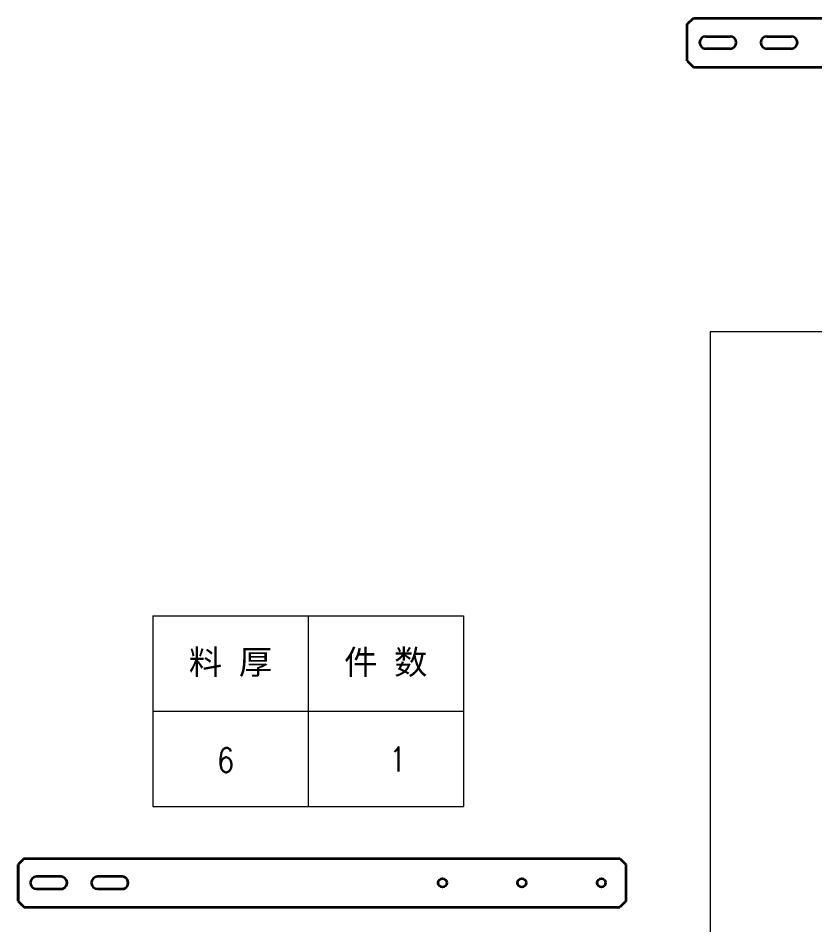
# Model space of a CAD drawing. Header units: millimetres. Extents: x 1333 to 190452, y -42879 to -5704.
# Drawn here: x 180070 to 180722, y -22131 to -21389 of the extents above; entities that cross this region are included whole.
import ezdxf
from ezdxf.enums import TextEntityAlignment as Align

# ---------------------------------------------------------------- set-up
doc = ezdxf.new("R2010")
doc.units = ezdxf.units.MM
doc.header["$LTSCALE"] = 0.5
for name, color, linetype, lineweight in [('图框', 7, 'Continuous', 18), ('标注线', 3, 'Continuous', 18), ('粗实线', 7, 'Continuous', 35)]:
    doc.layers.add(name, color=color, linetype=linetype, lineweight=lineweight)
doc.layers.add('打印-禁用', color=7, linetype='Continuous', lineweight=15, plot=False)
doc.styles.add('DIM', font='romans.shx', dxfattribs={"width": 0.8, "bigfont": 'bigfont.shx'})
doc.styles.get("Standard").update_dxf_attribs({"font": 'simplex.shx'})

# ---------------------------------------------------------------- blocks, each defined once
blk = doc.blocks.new('GZDEH零件A3图框V01版')
at = {"layer": '打印-禁用', "linetype": 'Continuous'}
for p, q in [((2857.49, -1549.46), (2857.49, -1846.46)), ((3277.49, -1549.46), (2857.49, -1549.46))]:
    blk.add_line(p, q, dxfattribs=at)
blk = doc.blocks.new('DEH A3')
at = {"layer": '图框'}
blk.add_blockref('GZDEH零件A3图框V01版', (-2857.49, 1846.46), dxfattribs=at)
blk = doc.blocks.new('*T483')
at = {"color": 0, "linetype": 'ByBlock', "lineweight": -2, "transparency": 16777216}
for p, q in [((0, 0), (127, 0)), ((0, 0), (0, -78)), ((63.5, 0), (63.5, -78)), ((127, 0), (127, -78)), ((0, -39), (127, -39)), ((0, -78), (127, -78))]:
    blk.add_line(p, q, dxfattribs=at)
at = {"color": 0, "transparency": 16777216, "char_height": 10, "width": 60.5, "attachment_point": 5}
for s, insert in [('{\\fSimSun|b0|i0|c134|p2;料 厚}', (31.75, -19.5)), ('{\\fSimSun|b0|i0|c134|p2;件 数}', (95.25, -19.5))]:
    blk.add_mtext(s, dxfattribs=dict(at, insert=insert))
blk = doc.blocks.new('拆图参数')
blk.add_blockref('*T483', (-63.5, 78))
at = {"style": 'DIM', "width": 0.8}
blk.add_attdef('6', text='', height=10, dxfattribs=at).set_placement((-37.13, 18.91), align=Align.MIDDLE_LEFT)
blk.add_attdef('1', text='', height=10, dxfattribs=at).set_placement((36.65, 19.27), align=Align.MIDDLE_CENTER)

msp = doc.modelspace()

# ---------------------------------------------------------------- linework, layer by layer
at = {"color": 7, "lineweight": 35}
for p, q in [((180105.322, -22091.86), (180085.322, -22091.86)), ((180155.322, -22091.86), (180135.322, -22091.86)), ((180085.322, -22101.86), (180105.322, -22101.86)), ((180135.322, -22101.86), (180155.322, -22101.86))]:
    msp.add_line(p, q, dxfattribs=at)
for centre, start, end in [((180085.322, -22096.86), 90, 269.999995), ((180105.322, -22096.86), 269.999995, 90), ((180135.322, -22096.86), 90, 269.999995), ((180155.322, -22096.86), 269.999995, 90)]:
    msp.add_arc(centre, 5, start, end, dxfattribs=at)
at = {"layer": '粗实线', "ltscale": 0.176777}
for p, q in [((180617.63, -21394.247), (180622.63, -21389.247)), ((180617.63, -21424.247), (180622.63, -21429.247)), ((180075.322, -22076.86), (180070.322, -22081.86)), ((180075.322, -22076.86), (180070.322, -22081.86)), ((180562.322, -22076.86), (180567.322, -22081.86)), ((180070.322, -22111.86), (180075.322, -22116.86)), ((180070.322, -22111.86), (180075.322, -22116.86)), ((180567.322, -22111.86), (180562.322, -22116.86))]:
    msp.add_line(p, q, dxfattribs=at)
at = {"layer": '粗实线'}
for p, q in [((180622.63, -21389.247), (180902.63, -21389.247)), ((180617.63, -21424.247), (180617.63, -21394.247)), ((180632.63, -21404.247), (180652.63, -21404.247)), ((180682.63, -21404.247), (180702.63, -21404.247)), ((180652.63, -21414.247), (180632.63, -21414.247)), ((180702.63, -21414.247), (180682.63, -21414.247)), ((180622.63, -21429.247), (180902.63, -21429.247)), ((180070.322, -22081.86), (180070.322, -22111.86)), ((180070.322, -22111.86), (180070.322, -22081.86)), ((180070.322, -22111.86), (180070.322, -22081.86)), ((180075.322, -22076.86), (180353.322, -22076.86)), ((180353.322, -22076.86), (180562.322, -22076.86)), ((180567.322, -22081.86), (180567.322, -22111.86)), ((180075.322, -22116.86), (180353.322, -22116.86)), ((180353.322, -22116.86), (180562.322, -22116.86))]:
    msp.add_line(p, q, dxfattribs=at)
for centre in [(180417.321, -22096.86), (180482.321, -22096.86), (180547.321, -22096.86)]:
    msp.add_circle(centre, 3.5, dxfattribs=at)
for centre, start, end in [((180632.63, -21409.247), 90, 270), ((180652.63, -21409.247), 270, 90), ((180682.63, -21409.247), 90, 270), ((180702.63, -21409.247), 270, 90)]:
    msp.add_arc(centre, 5, start, end, dxfattribs=at)

# ---------------------------------------------------------------- block references
at = {"layer": '图框', "xscale": 4, "yscale": 4, "zscale": 4}
msp.add_blockref('DEH A3', (180636.223, -22833.998), dxfattribs=at)
at = {"layer": '标注线', "xscale": 2, "yscale": 2, "zscale": 2}
msp.add_blockref('拆图参数', (180307.47, -22034.376), dxfattribs=at).add_auto_attribs({'1': '1', '6': '6'})

doc.saveas('drawing.dxf')
